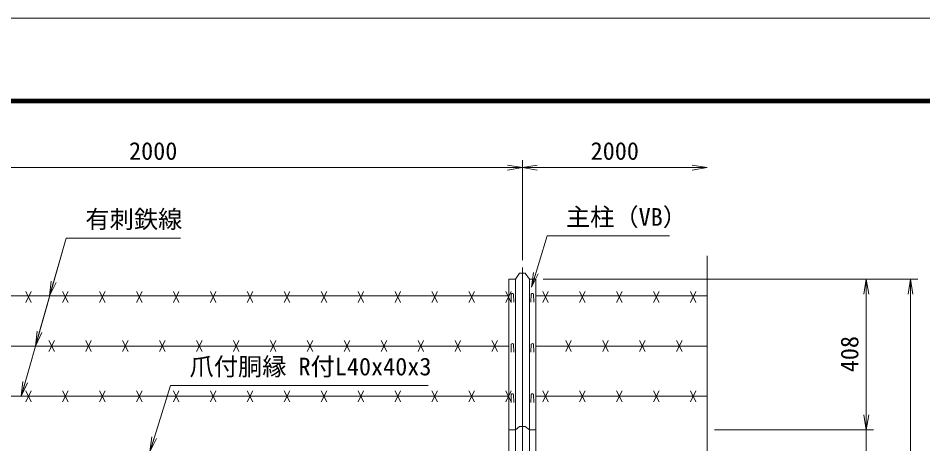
# Model space of a CAD drawing. Units: millimetres, scale not verified. Extents: x -4200 to 4200, y -2970 to 2970.
# Drawn here: x -2751 to -300, y 1815 to 2970 of the extents above; entities that cross this region are included whole.
import ezdxf
from ezdxf.enums import TextEntityAlignment as Align

# ---------------------------------------------------------------- set-up
doc = ezdxf.new("R2010")
doc.units = ezdxf.units.MM
doc.header["$LTSCALE"] = 20
doc.linetypes.add('USER1', pattern=[50.8, 31.75, -6.35, 6.35, -6.35])
for name, color, linetype, lineweight in [('0-0_D-STR1', 1, 'Continuous', 18), ('0-1_D-BMK', 2, 'USER1', 13), ('0-2_D-STR-DIM', 7, 'Continuous', 9), ('0-3_D-STR3', 3, 'Continuous', 13), ('0-7_D-STR-TXT', 7, 'Continuous', 9), ('0-8_0', 7, 'Continuous', 9), ('0-B_D-TTL', 7, 'Continuous', 9)]:
    doc.layers.add(name, color=color, linetype=linetype, lineweight=lineweight)
doc.styles.add('ＭＳ ゴシック', font='')
doc.styles.get('ＭＳ ゴシック').set_extended_font_data('MS Gothic')

# ---------------------------------------------------------------- blocks, each defined once
blk = doc.blocks.new('_Open')
at = {"layer": '0-8_0'}
blk.add_line((-20, 3.33), (0, 0), dxfattribs=at)
blk.add_lwpolyline([(-20, -3.33), (0, 0), (-20, 0)], dxfattribs=at)

msp = doc.modelspace()

# ---------------------------------------------------------------- linework, layer by layer
at = {"layer": '0-0_D-STR1'}
for p, q in [((-1421.47, -306.02), (-1421.47, 2261.82)), ((-1403.97, -306.02), (-1403.97, 2261.82)), ((-1365.97, -306.02), (-1365.97, 2261.82)), ((-1348.47, -306.02), (-1348.47, 2261.82)), ((-1414.97, 2221.42), (-1415.72, 2199.92)), ((-1408.97, 2221.42), (-1408.22, 2199.92)), ((-1360.97, 2221.42), (-1361.72, 2199.92)), ((-1354.97, 2221.42), (-1354.22, 2199.92)), ((-1414.97, 2085.48), (-1415.72, 2063.98)), ((-1408.97, 2085.48), (-1408.22, 2063.98)), ((-1360.97, 2085.48), (-1361.72, 2063.98)), ((-1354.97, 2085.48), (-1354.22, 2063.98)), ((-1414.97, 1949.53), (-1415.72, 1928.03)), ((-1408.97, 1949.53), (-1408.22, 1928.03)), ((-1360.97, 1949.53), (-1361.72, 1928.03)), ((-1354.97, 1949.53), (-1354.22, 1928.03))]:
    msp.add_line(p, q, dxfattribs=at)
for points in [[(-1421.47, 2261.82), (-1403.97, 2261.82), (-1392.47, 2278.72), (-1377.47, 2278.72), (-1365.97, 2261.82), (-1348.47, 2261.82)], [(-1421.47, 1853.98), (-1403.97, 1853.98), (-1392.47, 1862.85), (-1377.47, 1862.85), (-1365.97, 1853.98), (-1348.47, 1853.98)]]:
    msp.add_lwpolyline(points, dxfattribs=at)
for centre in [(-1411.97, 2220.17), (-1357.97, 2220.17), (-1411.97, 2084.23), (-1357.97, 2084.23), (-1411.97, 1948.28), (-1357.97, 1948.28)]:
    msp.add_arc(centre, 3.25, 22.61986, 157.38014, dxfattribs=at)
at = {"layer": '0-1_D-BMK'}
msp.add_line((-1384.97, 2293.79), (-1384.97, -321.02), dxfattribs=at)
at = {"layer": '0-2_D-STR-DIM'}
for p, q in [((-1384.97, 2313.79), (-1384.97, 2584.48)), ((-1384.97, 2313.79), (-1384.97, 2584.48)), ((-3344.97, 2564.48), (-1424.97, 2564.48)), ((-1344.97, 2564.48), (-924.97, 2564.48)), ((-884.97, 2325.14), (-884.97, 984.63)), ((-1328.47, 2261.82), (-433.93, 2261.82)), ((-1328.47, 2261.82), (-313.93, 2261.82)), ((-453.93, 1893.98), (-453.93, 2221.82)), ((-333.93, 33.98), (-333.93, 2221.82)), ((-453.93, 1893.98), (-453.93, 1933.98)), ((-864.97, 1853.98), (-433.93, 1853.98)), ((-864.97, 1853.98), (-433.93, 1853.98)), ((-453.93, 1793.98), (-453.93, 1853.98))]:
    msp.add_line(p, q, dxfattribs=at)
at = {"layer": '0-3_D-STR3'}
for p, q in [((-3359.97, 2216.5), (-1421.47, 2216.5)), ((-2729.97, 2198.54), (-2714.97, 2228.54)), ((-2729.97, 2228.54), (-2714.97, 2198.54)), ((-2629.97, 2198.54), (-2614.97, 2228.54)), ((-2629.97, 2228.54), (-2614.97, 2198.54)), ((-2529.97, 2198.54), (-2514.97, 2228.54)), ((-2529.97, 2228.54), (-2514.97, 2198.54)), ((-2429.97, 2198.54), (-2414.97, 2228.54)), ((-2429.97, 2228.54), (-2414.97, 2198.54)), ((-2329.97, 2198.54), (-2314.97, 2228.54)), ((-2329.97, 2228.54), (-2314.97, 2198.54)), ((-2229.97, 2198.54), (-2214.97, 2228.54)), ((-2229.97, 2228.54), (-2214.97, 2198.54)), ((-2129.97, 2198.54), (-2114.97, 2228.54)), ((-2129.97, 2228.54), (-2114.97, 2198.54)), ((-2029.97, 2198.54), (-2014.97, 2228.54)), ((-2029.97, 2228.54), (-2014.97, 2198.54)), ((-1929.97, 2198.54), (-1914.97, 2228.54)), ((-1929.97, 2228.54), (-1914.97, 2198.54)), ((-1829.97, 2198.54), (-1814.97, 2228.54)), ((-1829.97, 2228.54), (-1814.97, 2198.54)), ((-1729.97, 2198.54), (-1714.97, 2228.54)), ((-1729.97, 2228.54), (-1714.97, 2198.54)), ((-1629.97, 2198.54), (-1614.97, 2228.54)), ((-1629.97, 2228.54), (-1614.97, 2198.54)), ((-1529.97, 2198.54), (-1514.97, 2228.54)), ((-1529.97, 2228.54), (-1514.97, 2198.54)), ((-1429.97, 2198.54), (-1414.97, 2228.54)), ((-1429.97, 2228.54), (-1414.97, 2198.54)), ((-1348.47, 2216.5), (-884.97, 2216.5)), ((-1329.97, 2198.54), (-1314.97, 2228.54)), ((-1329.97, 2228.54), (-1314.97, 2198.54)), ((-1229.97, 2198.54), (-1214.97, 2228.54)), ((-1229.97, 2228.54), (-1214.97, 2198.54)), ((-1129.97, 2198.54), (-1114.97, 2228.54)), ((-1129.97, 2228.54), (-1114.97, 2198.54)), ((-1029.97, 2198.54), (-1014.97, 2228.54)), ((-1029.97, 2228.54), (-1014.97, 2198.54)), ((-929.97, 2198.54), (-914.97, 2228.54)), ((-929.97, 2228.54), (-914.97, 2198.54)), ((-2667.47, 2095.56), (-2652.47, 2065.56)), ((-2667.47, 2065.56), (-2652.47, 2095.56)), ((-2567.47, 2095.56), (-2552.47, 2065.56)), ((-2567.47, 2065.56), (-2552.47, 2095.56)), ((-2467.47, 2095.56), (-2452.47, 2065.56)), ((-2467.47, 2065.56), (-2452.47, 2095.56)), ((-2367.47, 2095.56), (-2352.47, 2065.56)), ((-2367.47, 2065.56), (-2352.47, 2095.56)), ((-2267.47, 2095.56), (-2252.47, 2065.56)), ((-2267.47, 2065.56), (-2252.47, 2095.56)), ((-2167.47, 2095.56), (-2152.47, 2065.56)), ((-2167.47, 2065.56), (-2152.47, 2095.56)), ((-2067.47, 2095.56), (-2052.47, 2065.56)), ((-2067.47, 2065.56), (-2052.47, 2095.56)), ((-1967.47, 2095.56), (-1952.47, 2065.56)), ((-1967.47, 2065.56), (-1952.47, 2095.56)), ((-1867.47, 2095.56), (-1852.47, 2065.56)), ((-1867.47, 2065.56), (-1852.47, 2095.56)), ((-1767.47, 2095.56), (-1752.47, 2065.56)), ((-1767.47, 2065.56), (-1752.47, 2095.56)), ((-1667.47, 2095.56), (-1652.47, 2065.56)), ((-1667.47, 2065.56), (-1652.47, 2095.56)), ((-1567.47, 2095.56), (-1552.47, 2065.56)), ((-1567.47, 2065.56), (-1552.47, 2095.56)), ((-1467.47, 2095.56), (-1452.47, 2065.56)), ((-1467.47, 2065.56), (-1452.47, 2095.56)), ((-1267.47, 2095.56), (-1252.47, 2065.56)), ((-1267.47, 2065.56), (-1252.47, 2095.56)), ((-1167.47, 2095.56), (-1152.47, 2065.56)), ((-1167.47, 2065.56), (-1152.47, 2095.56)), ((-1067.47, 2095.56), (-1052.47, 2065.56)), ((-1067.47, 2065.56), (-1052.47, 2095.56)), ((-967.47, 2095.56), (-952.47, 2065.56)), ((-967.47, 2065.56), (-952.47, 2095.56)), ((-3359.97, 2080.56), (-1421.47, 2080.56)), ((-1348.47, 2080.56), (-884.97, 2080.56)), ((-3359.97, 1944.61), (-1421.47, 1944.61)), ((-2729.97, 1929.61), (-2714.97, 1959.61)), ((-2729.97, 1959.61), (-2714.97, 1929.61)), ((-2629.97, 1929.61), (-2614.97, 1959.61)), ((-2629.97, 1959.61), (-2614.97, 1929.61)), ((-2529.97, 1929.61), (-2514.97, 1959.61)), ((-2529.97, 1959.61), (-2514.97, 1929.61)), ((-2429.97, 1929.61), (-2414.97, 1959.61)), ((-2429.97, 1959.61), (-2414.97, 1929.61)), ((-2329.97, 1929.61), (-2314.97, 1959.61)), ((-2329.97, 1959.61), (-2314.97, 1929.61)), ((-2229.97, 1929.61), (-2214.97, 1959.61)), ((-2229.97, 1959.61), (-2214.97, 1929.61)), ((-2129.97, 1929.61), (-2114.97, 1959.61)), ((-2129.97, 1959.61), (-2114.97, 1929.61)), ((-2029.97, 1929.61), (-2014.97, 1959.61)), ((-2029.97, 1959.61), (-2014.97, 1929.61)), ((-1929.97, 1929.61), (-1914.97, 1959.61)), ((-1929.97, 1959.61), (-1914.97, 1929.61)), ((-1829.97, 1929.61), (-1814.97, 1959.61)), ((-1829.97, 1959.61), (-1814.97, 1929.61)), ((-1729.97, 1929.61), (-1714.97, 1959.61)), ((-1729.97, 1959.61), (-1714.97, 1929.61)), ((-1629.97, 1929.61), (-1614.97, 1959.61)), ((-1629.97, 1959.61), (-1614.97, 1929.61)), ((-1529.97, 1929.61), (-1514.97, 1959.61)), ((-1529.97, 1959.61), (-1514.97, 1929.61)), ((-1429.97, 1929.61), (-1414.97, 1959.61)), ((-1429.97, 1959.61), (-1414.97, 1929.61)), ((-1348.47, 1944.61), (-884.97, 1944.61)), ((-1329.97, 1929.61), (-1314.97, 1959.61)), ((-1329.97, 1959.61), (-1314.97, 1929.61)), ((-1229.97, 1929.61), (-1214.97, 1959.61)), ((-1229.97, 1959.61), (-1214.97, 1929.61)), ((-1129.97, 1929.61), (-1114.97, 1959.61)), ((-1129.97, 1959.61), (-1114.97, 1929.61)), ((-1029.97, 1929.61), (-1014.97, 1959.61)), ((-1029.97, 1959.61), (-1014.97, 1929.61)), ((-929.97, 1929.61), (-914.97, 1959.61)), ((-929.97, 1959.61), (-914.97, 1929.61))]:
    msp.add_line(p, q, dxfattribs=at)
at = {"layer": '0-7_D-STR-TXT'}
for q in [(-2703.29, 2082.48), (-2664.73, 2218.43)]:
    msp.add_line((-2620.79, 2373.35), q, dxfattribs=at)
for points in [[(-986.58, 2379.73), (-1317.96, 2379.73), (-1359.65, 2242.06)], [(-2311.23, 2373.35), (-2620.79, 2373.35), (-2741.85, 1946.53)], [(-1640.43, 1974.1), (-2338.3, 1974.1), (-2393.31, 1795.89)]]:
    msp.add_lwpolyline(points, dxfattribs=at)
at = {"layer": '0-B_D-TTL', "color": 2, "lineweight": 18}
msp.add_lwpolyline([(-4200, 2970), (4200, 2970), (4200, -2970), (-4200, -2970)], close=True, dxfattribs=at)
at = {"layer": '0-B_D-TTL'}
for points in [[(-3930, 2750), (3930, 2750), (3930, -2750), (-3930, -2750)], [(-3927.5, 2747.5), (3927.5, 2747.5), (3927.5, -2747.5), (-3927.5, -2747.5)], [(-3925, 2745), (3925, 2745), (3925, -2745), (-3925, -2745)], [(-3922.5, 2742.5), (3922.5, 2742.5), (3922.5, -2742.5), (-3922.5, -2742.5)], [(-3920, 2740), (3920, 2740), (3920, -2740), (-3920, -2740)]]:
    msp.add_lwpolyline(points, close=True, dxfattribs=at)

# ---------------------------------------------------------------- block references
at = {"layer": '0-2_D-STR-DIM', "xscale": 2, "yscale": 2}
for p in [(-1384.97, 2564.48), (-884.97, 2564.48)]:
    msp.add_blockref('_Open', p, dxfattribs=at)
for p, rotation in [((-1384.97, 2564.48), 180), ((-453.93, 2261.82), 90), ((-333.93, 2261.82), 90), ((-453.93, 1853.98), 270), ((-453.93, 1853.98), 270)]:
    msp.add_blockref('_Open', p, dxfattribs=dict(at, rotation=rotation))
at = {"layer": '0-7_D-STR-TXT', "xscale": 2, "yscale": 2}
for p, rotation in [((-1360.23, 2240.15), 253.14944), ((-2665.27, 2216.5), 254.16392), ((-2703.84, 2080.56), 254.16392), ((-2742.4, 1944.61), 254.16392), ((-2393.9, 1793.98), 252.84683)]:
    msp.add_blockref('_Open', p, dxfattribs=dict(at, rotation=rotation))

# ---------------------------------------------------------------- texts
at = {"layer": '0-2_D-STR-DIM', "style": 'ＭＳ ゴシック'}
for p in [(-2450.22, 2571.22), (-1200.22, 2571.22)]:
    msp.add_text('2000', height=48.09, dxfattribs=at).set_placement(p, align=Align.BOTTOM_LEFT)
msp.add_text('408', height=48.09, rotation=90, dxfattribs=at).set_placement((-460.68, 2009.77), align=Align.BOTTOM_LEFT)
at = {"layer": '0-7_D-STR-TXT', "style": 'ＭＳ ゴシック'}
for s, p in [('有刺鉄線', (-2568.34, 2386.18)), ('主柱（VB）', (-1267.03, 2392.31)), ('爪付胴縁 R付L40x40x3', (-2286.36, 1986.69))]:
    msp.add_text(s, height=48.09, dxfattribs=at).set_placement(p, align=Align.BOTTOM_LEFT)

doc.saveas('drawing.dxf')
